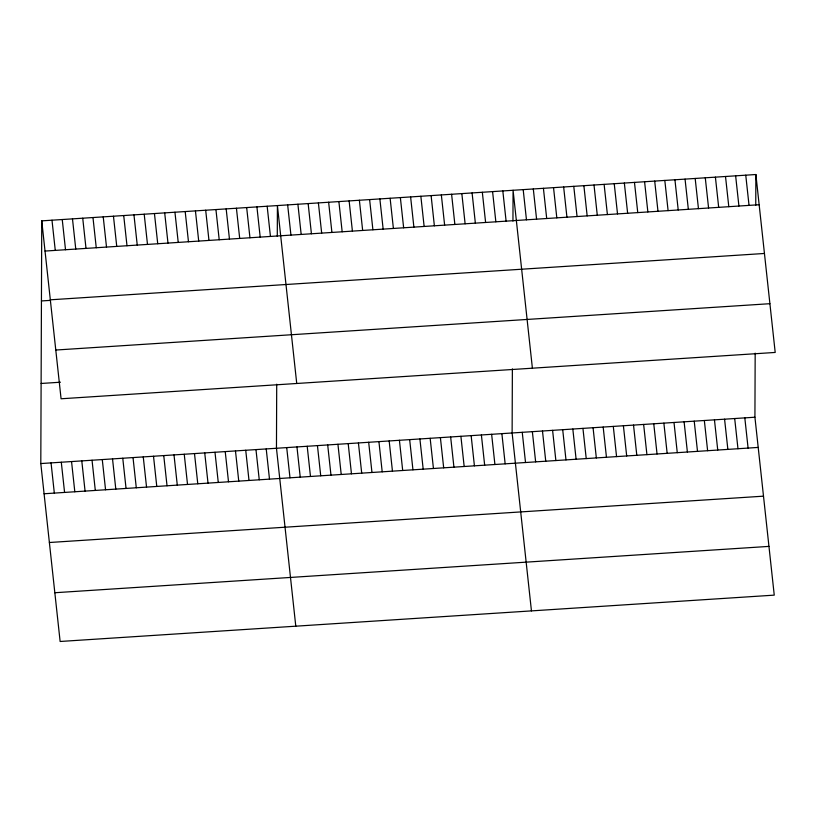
<?xml version="1.0" encoding="UTF-8"?>
<svg xmlns="http://www.w3.org/2000/svg" width="816" height="816" viewBox="0 0 816 816"><rect width="100%" height="100%" fill="white"/><g stroke="black" fill="none" stroke-linecap="round" stroke-linejoin="round"><path stroke-width="1.22" d="M755.177 353.144L754.922 417.221L774.251 595.139L60.129 641.478L40.8 463.559L41.749 220.861L755.871 174.522L775.2 352.441L61.078 398.779L41.749 220.861M276.716 384.193L276.461 448.27L295.79 626.188M277.287 236.375L277.409 205.571L296.738 383.489M512.377 368.903L512.122 432.97L531.451 610.898M512.948 221.075L513.07 190.271L532.399 368.2M755.749 205.326L755.871 174.522M45.023 251.063L759.155 204.724M50.327 299.809L764.449 253.47M41.432 300.951L50.541 300.359M55.774 350.033L769.906 303.695M41.116 383.469L60.466 382.214M40.8 463.559L754.922 417.221M44.084 493.762L758.207 447.423M49.378 542.507L763.501 496.169M54.835 592.732L768.958 546.394M745.753 175.175L749.037 205.377M735.634 175.828L738.919 206.03M725.516 176.491L728.8 206.693M744.814 417.874L748.088 448.076M715.408 177.143L718.682 207.346M734.696 418.526L737.97 448.739M705.289 177.796L708.574 208.009M724.577 419.189L727.862 449.392M695.171 178.459L698.455 208.661M714.459 419.842L717.743 450.044M685.052 179.112L688.337 209.314M704.341 420.495L707.625 450.707M674.934 179.765L678.218 209.977M694.222 421.158L697.507 451.36M664.816 180.428L668.1 210.63M684.104 421.811L687.388 452.013M654.707 181.081L657.982 211.283M673.996 422.464L677.27 452.676M644.589 181.744L647.863 211.946M663.877 423.127L667.151 453.329M634.471 182.396L637.755 212.599M653.759 423.779L657.043 453.982M624.352 183.049L627.637 213.262M643.64 424.442L646.925 454.645M614.234 183.712L617.518 213.914M633.522 425.095L636.806 455.297M604.115 184.365L607.4 214.567M623.404 425.748L626.688 455.96M594.007 185.018L597.281 215.23M613.295 426.411L616.57 456.613M583.889 185.681L587.163 215.883M603.177 427.064L606.451 457.266M573.77 186.334L577.055 216.536M593.059 427.717L596.343 457.929M563.652 186.986L566.936 217.199M582.94 428.38L586.225 458.582M553.534 187.649L556.818 217.852M572.822 429.032L576.106 459.235M543.415 188.302L546.7 218.504M562.703 429.685L565.988 459.898M533.307 188.965L536.581 219.167M552.595 430.348L555.869 460.55M523.189 189.618L526.463 219.82M542.477 431.001L545.751 461.203M532.358 431.664L535.643 461.866M502.819 190.934L506.104 221.146M522.24 432.317L525.524 462.519M492.578 191.607L495.853 221.809M482.327 192.27L485.612 222.472M501.881 433.643L505.155 463.845M472.087 192.933L475.361 223.135M491.63 434.306L494.914 464.508M461.836 193.596L465.12 223.798M481.389 434.969L484.663 465.171M451.595 194.259L454.869 224.471M471.138 435.632L474.422 465.834M441.344 194.932L444.628 225.134M460.897 436.295L464.171 466.507M431.103 195.595L434.377 225.797M450.646 436.958L453.931 467.17M420.852 196.258L424.136 226.46M440.395 437.631L443.68 467.833M410.611 196.921L413.885 227.123M430.154 438.294L433.439 468.496M400.36 197.584L403.645 227.797M419.903 438.957L423.188 469.159M390.119 198.257L393.394 228.46M409.663 439.62L412.947 469.822M379.868 198.92L383.153 229.123M399.412 440.283L402.696 470.495M369.617 199.583L372.902 229.786M389.171 440.956L392.455 471.158M359.377 200.246L362.661 230.449M378.92 441.619L382.204 471.821M349.126 200.909L352.41 231.122M368.679 442.282L371.963 472.484M338.885 201.572L342.169 231.785M358.428 442.945L361.712 473.147M328.634 202.246L331.918 232.448M348.187 443.608L351.461 473.821M318.393 202.909L321.677 233.111M337.936 444.281L341.221 474.484M308.142 203.572L311.426 233.774M327.695 444.944L330.97 475.147M297.901 204.235L301.175 234.437M317.444 445.607L320.729 475.81M287.65 204.898L290.935 235.11M307.204 446.27L310.478 476.473M296.953 446.933L300.237 477.146M267.158 206.234L270.443 236.436M286.712 447.596L289.986 477.809M256.918 206.897L260.192 237.099M246.667 207.56L249.951 237.762M266.22 448.933L269.494 479.135M236.426 208.223L239.7 238.435M255.969 449.596L259.253 479.798M226.175 208.886L229.459 239.098M245.728 450.259L249.002 480.461M215.934 209.559L219.208 239.761M235.477 450.922L238.762 481.134M205.683 210.222L208.967 240.424M225.226 451.595L228.511 481.797M195.442 210.885L198.716 241.087M214.985 452.258L218.27 482.46M185.191 211.548L188.476 241.76M204.734 452.921L208.019 483.123M174.94 212.211L178.225 242.423M194.494 453.584L197.778 483.786M164.699 212.884L167.984 243.086M184.243 454.247L187.527 484.459M154.448 213.547L157.733 243.749M174.002 454.91L177.286 485.122M144.208 214.21L147.492 244.412M163.751 455.583L167.035 485.785M133.957 214.873L137.241 245.075M153.51 456.246L156.784 486.448M123.716 215.536L127 245.749M143.259 456.909L146.543 487.111M113.465 216.209L116.749 246.412M133.018 457.572L136.292 487.784M103.224 216.872L106.508 247.075M122.767 458.235L126.052 488.447M92.973 217.535L96.257 247.738M112.526 458.908L115.801 489.11M82.732 218.198L86.006 248.401M102.275 459.571L105.56 489.773M72.481 218.861L75.766 249.074M92.035 460.234L95.309 490.436M62.24 219.524L65.515 249.737M81.784 460.897L85.068 491.099M51.989 220.198L55.274 250.4M71.543 461.56L74.817 491.773M61.292 462.233L64.576 492.436M51.051 462.896L54.325 493.099"/></g></svg>
